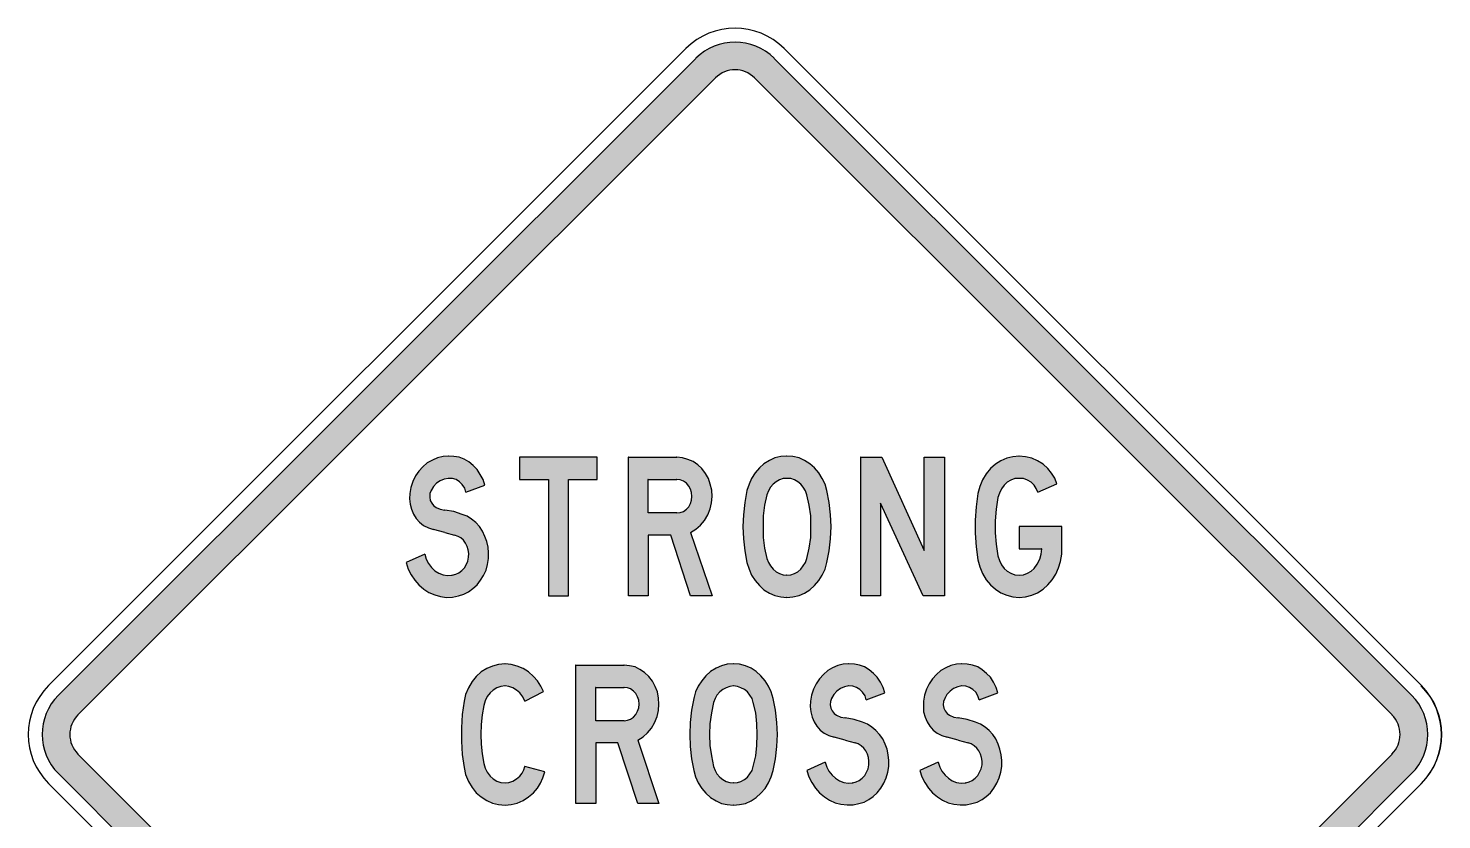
# Model space of a CAD drawing. Extents: x 137 to 341, y 24 to 235.
# Drawn here: x 136.7 to 340.6, y 120.3 to 234.5 of the extents above; entities that cross this region are included whole.
import ezdxf

# ---------------------------------------------------------------- set-up
doc = ezdxf.new("R2010")
doc.units = 0
doc.linetypes.add('CENTERX2', pattern=[101.6, 63.5, -12.7, 12.7, -12.7])
doc.layers.get('0').update_dxf_attribs({"linetype": 'CONTINUOUS'})
for name, color, linetype in [('L25', 1, 'CONTINUOUS'), ('L35', 3, 'CONTINUOUS'), ('T25', 1, 'CONTINUOUS'), ('TBLK25', 1, 'CONTINUOUS')]:
    doc.layers.add(name, color=color, linetype=linetype)

msp = doc.modelspace()

# ---------------------------------------------------------------- hatches: boundary and pattern name
at = {"layer": 'T25', "linetype": 'Continuous'}
h = msp.add_hatch(color=256, dxfattribs=at)
h.paths.add_polyline_path([(202.95, 157.16), (203.08, 158), (203.08, 158.84), (203.04, 159.67), (202.86, 160.46), (202.55, 161.21), (202.2, 161.96), (201.76, 162.62), (201.23, 163.2), (200.61, 163.68), (200, 164.12), (199.29, 164.38), (198.06, 164.78), (196.78, 165), (196.12, 165.13), (195.51, 165.4), (195.15, 165.66), (194.89, 166.01), (194.67, 166.41), (194.63, 166.89), (194.63, 167.38), (194.8, 167.82), (195.15, 168.39), (195.59, 168.88), (196.12, 169.23), (196.7, 169.49), (197.31, 169.58), (197.88, 169.58), (198.41, 169.4), (198.9, 169.1), (199.29, 168.7), (199.65, 168.17), (199.82, 167.6), (202.55, 168.61), (202.29, 169.4), (201.89, 170.15), (201.45, 170.86), (200.88, 171.43), (200.26, 171.96), (199.56, 172.36), (198.85, 172.62), (198.1, 172.75), (197.31, 172.8), (196.52, 172.75), (195.73, 172.53), (194.98, 172.22), (194.23, 171.83), (193.61, 171.25), (193.04, 170.64), (192.56, 169.93), (192.16, 169.14), (191.9, 168.26), (191.72, 167.42), (191.68, 166.63), (191.76, 165.88), (191.98, 165.13), (192.25, 164.43), (192.64, 163.81), (193.13, 163.24), (193.7, 162.8), (194.41, 162.45), (195.15, 162.18), (196.78, 161.79), (198.19, 161.39), (198.68, 161.21), (199.07, 160.99), (199.47, 160.64), (199.78, 160.24), (200, 159.76), (200.13, 159.28), (200.22, 158.75), (200.17, 158.22), (200.09, 157.65), (199.87, 157.12), (199.6, 156.68), (199.25, 156.28), (198.81, 155.97), (198.37, 155.75), (197.84, 155.62), (197.18, 155.58), (196.56, 155.66), (195.9, 155.89), (195.33, 156.24), (194.85, 156.72), (194.41, 157.29), (194.1, 157.91), (193.88, 158.62), (191.19, 157.43), (191.5, 156.5), (191.94, 155.66), (192.47, 154.87), (193.04, 154.21), (193.75, 153.6), (194.49, 153.11), (195.33, 152.76), (196.17, 152.54), (197, 152.41), (197.88, 152.45), (198.77, 152.63), (199.51, 152.85), (200.17, 153.2), (200.84, 153.68), (201.45, 154.21), (201.94, 154.87), (202.38, 155.58), (202.73, 156.33)])
h.paths.add_polyline_path([(214.62, 169.4), (218.76, 169.4), (218.76, 172.62), (207.57, 172.62), (207.57, 169.4), (211.71, 169.4), (211.71, 152.63), (214.62, 152.63)])
h.paths.add_polyline_path([(234.35, 170.29), (233.86, 170.99), (233.25, 171.52), (232.59, 172), (231.84, 172.31), (231.04, 172.53), (230.25, 172.62), (230.21, 172.62), (223.25, 172.62), (223.25, 152.63), (226.11, 152.63), (226.11, 161.39), (229.37, 161.39), (232.23, 152.63), (235.32, 152.63), (232.23, 161.79), (232.98, 162.23), (233.64, 162.84), (234.22, 163.5), (234.7, 164.3), (235.05, 165.18), (235.23, 166.06), (235.32, 166.98), (235.27, 167.86), (235.05, 168.74), (234.79, 169.54)])
h.paths.add_polyline_path([(226.11, 169.4), (230.25, 169.4), (230.74, 169.36), (231.22, 169.18), (231.62, 168.88), (231.97, 168.48), (232.23, 168.04), (232.37, 167.55), (232.41, 166.98), (232.37, 166.45), (232.23, 165.97), (231.97, 165.49), (231.62, 165.13), (231.22, 164.82), (230.74, 164.65), (230.25, 164.6), (226.11, 164.6)], flags=16)
h.paths.add_polyline_path([(252.23, 166.1), (251.87, 167.82), (251.61, 168.74), (251.21, 169.58), (250.73, 170.37), (250.11, 171.08), (249.41, 171.69), (248.66, 172.18), (247.87, 172.53), (246.99, 172.75), (246.11, 172.8), (245.23, 172.75), (244.39, 172.53), (243.6, 172.18), (242.8, 171.69), (242.14, 171.08), (241.53, 170.37), (241, 169.58), (240.65, 168.74), (240.34, 167.82), (240.03, 166.1), (239.85, 164.34), (239.76, 162.62), (239.85, 160.86), (240.03, 159.1), (240.34, 157.43), (240.65, 156.5), (241, 155.62), (241.53, 154.83), (242.14, 154.12), (242.8, 153.51), (243.6, 153.02), (244.39, 152.67), (245.23, 152.49), (246.11, 152.41), (246.99, 152.49), (247.87, 152.67), (248.66, 153.02), (249.41, 153.51), (250.11, 154.12), (250.73, 154.83), (251.21, 155.62), (251.61, 156.5), (251.87, 157.43), (252.23, 159.1), (252.4, 160.86), (252.49, 162.62), (252.4, 164.34)])
h.paths.add_polyline_path([(242.89, 165.71), (243.24, 167.2), (243.46, 167.78), (243.73, 168.3), (244.12, 168.74), (244.56, 169.1), (245.05, 169.36), (245.58, 169.54), (246.11, 169.58), (246.68, 169.54), (247.21, 169.36), (247.69, 169.1), (248.13, 168.74), (248.48, 168.3), (248.79, 167.78), (249.01, 167.2), (249.32, 165.71), (249.54, 164.16), (249.58, 162.62), (249.54, 161.04), (249.32, 159.5), (249.01, 158), (248.79, 157.43), (248.48, 156.94), (248.13, 156.46), (247.69, 156.11), (247.21, 155.84), (246.68, 155.66), (246.11, 155.62), (245.58, 155.66), (245.05, 155.84), (244.56, 156.11), (244.12, 156.46), (243.73, 156.94), (243.46, 157.43), (243.24, 158), (242.89, 159.5), (242.71, 161.04), (242.67, 162.62), (242.71, 164.16)], flags=16)
h.paths.add_polyline_path([(259.8, 172.62), (256.76, 172.62), (256.76, 152.63), (259.63, 152.63), (259.63, 166.01), (265.75, 152.63), (268.83, 152.63), (268.83, 172.62), (265.92, 172.62), (265.92, 159.19)])
h.paths.add_polyline_path([(276.54, 166.81), (276.76, 167.47), (277.06, 168.08), (277.46, 168.61), (277.9, 169.01), (278.43, 169.32), (279, 169.54), (279.62, 169.58), (280.23, 169.54), (280.81, 169.32), (281.34, 169.01), (281.78, 168.61), (282.08, 168.13), (282.3, 167.6), (285.03, 168.79), (284.73, 169.62), (284.29, 170.33), (283.76, 170.99), (283.05, 171.61), (282.26, 172.13), (281.42, 172.49), (280.54, 172.71), (279.62, 172.8), (278.69, 172.71), (277.81, 172.49), (276.98, 172.13), (276.18, 171.61), (275.48, 170.99), (274.86, 170.24), (274.33, 169.36), (273.94, 168.39), (273.67, 167.42), (273.41, 165.49), (273.28, 163.55), (273.28, 161.65), (273.41, 159.72), (273.67, 157.82), (273.94, 156.81), (274.33, 155.84), (274.86, 154.96), (275.48, 154.21), (276.18, 153.6), (276.98, 153.07), (277.81, 152.71), (278.69, 152.49), (279.62, 152.41), (280.54, 152.49), (281.42, 152.71), (282.26, 153.07), (283.05, 153.6), (283.76, 154.21), (284.37, 154.96), (284.9, 155.75), (285.3, 156.68), (285.56, 157.6), (285.74, 158.62), (285.74, 162.62), (279.62, 162.62), (279.62, 159.41), (282.88, 159.41), (282.79, 158.62), (282.57, 157.91), (282.22, 157.21), (281.78, 156.59), (281.34, 156.19), (280.81, 155.89), (280.23, 155.66), (279.62, 155.62), (279, 155.66), (278.43, 155.89), (277.9, 156.19), (277.46, 156.59), (277.06, 157.12), (276.76, 157.73), (276.54, 158.4), (276.27, 160.07), (276.14, 161.74), (276.14, 163.46), (276.27, 165.13)])
h = msp.add_hatch(color=256, dxfattribs=at)
h.paths.add_polyline_path([(202.02, 131.22), (201.98, 132.63), (202.02, 134.04), (202.16, 135.45), (202.42, 136.82), (202.6, 137.48), (202.9, 138.09), (203.3, 138.62), (203.74, 139.02), (204.27, 139.37), (204.84, 139.55), (205.46, 139.64), (206.03, 139.55), (206.6, 139.37), (207.13, 139.02), (207.62, 138.62), (208.01, 138.05), (208.32, 137.43), (211.01, 138.8), (210.61, 139.59), (210.13, 140.34), (209.55, 141), (208.85, 141.66), (208.06, 142.15), (207.22, 142.5), (206.34, 142.72), (205.46, 142.81), (204.53, 142.72), (203.65, 142.5), (202.82, 142.15), (202.02, 141.66), (201.32, 141), (200.7, 140.25), (200.17, 139.37), (199.78, 138.4), (199.56, 137.43), (199.29, 135.5), (199.16, 133.6), (199.16, 131.66), (199.29, 129.73), (199.56, 127.83), (199.78, 126.82), (200.17, 125.85), (200.7, 124.97), (201.32, 124.22), (202.02, 123.61), (202.82, 123.08), (203.65, 122.72), (204.53, 122.5), (205.46, 122.42), (206.34, 122.5), (207.22, 122.72), (208.06, 123.08), (208.85, 123.61), (209.55, 124.22), (210.13, 124.88), (210.57, 125.59), (210.92, 126.38), (211.18, 127.22), (208.32, 128.01), (208.15, 127.52), (207.93, 127.04), (207.62, 126.6), (207.13, 126.2), (206.6, 125.9), (206.03, 125.68), (205.46, 125.63), (204.84, 125.68), (204.27, 125.9), (203.74, 126.2), (203.3, 126.6), (202.9, 127.17), (202.6, 127.75), (202.42, 128.41), (202.16, 129.81)])
h.paths.add_polyline_path([(225.36, 132.28), (226.02, 132.85), (226.6, 133.51), (227.04, 134.31), (227.39, 135.19), (227.61, 136.07), (227.65, 136.99), (227.61, 137.87), (227.43, 138.75), (227.13, 139.55), (226.73, 140.3), (226.2, 141), (225.58, 141.57), (224.92, 142.01), (224.22, 142.37), (223.43, 142.54), (222.63, 142.63), (222.59, 142.63), (215.68, 142.63), (215.68, 122.64), (218.54, 122.64), (218.54, 131.4), (221.75, 131.4), (224.62, 122.64), (227.65, 122.64), (224.62, 131.8)])
h.paths.add_polyline_path([(218.54, 134.61), (218.54, 139.42), (222.63, 139.42), (223.12, 139.37), (223.56, 139.19), (224, 138.89), (224.31, 138.53), (224.57, 138.05), (224.75, 137.57), (224.79, 136.99), (224.75, 136.46), (224.57, 135.98), (224.31, 135.5), (224, 135.14), (223.56, 134.84), (223.12, 134.66), (222.63, 134.61)], flags=16)
h.paths.add_polyline_path([(244.74, 132.63), (244.65, 134.35), (244.48, 136.11), (244.12, 137.83), (243.86, 138.75), (243.46, 139.59), (242.98, 140.38), (242.36, 141.09), (241.7, 141.7), (240.95, 142.19), (240.12, 142.54), (239.28, 142.76), (238.4, 142.81), (237.52, 142.76), (236.68, 142.54), (235.89, 142.19), (235.1, 141.7), (234.44, 141.09), (233.82, 140.38), (233.33, 139.59), (232.94, 138.75), (232.67, 137.83), (232.37, 136.11), (232.15, 134.35), (232.1, 132.63), (232.15, 130.87), (232.37, 129.11), (232.67, 127.44), (232.94, 126.51), (233.33, 125.63), (233.82, 124.84), (234.44, 124.13), (235.1, 123.52), (235.89, 123.03), (236.68, 122.68), (237.52, 122.5), (238.4, 122.42), (239.28, 122.5), (240.12, 122.68), (240.95, 123.03), (241.7, 123.52), (242.36, 124.13), (242.98, 124.84), (243.46, 125.63), (243.86, 126.51), (244.12, 127.44), (244.48, 129.11), (244.65, 130.87)])
h.paths.add_polyline_path([(234.96, 132.63), (235.01, 134.17), (235.23, 135.72), (235.54, 137.21), (235.76, 137.79), (236.02, 138.31), (236.42, 138.75), (236.86, 139.11), (237.34, 139.37), (237.87, 139.55), (238.4, 139.64), (238.97, 139.55), (239.46, 139.37), (239.98, 139.11), (240.42, 138.75), (240.78, 138.31), (241.09, 137.79), (241.26, 137.21), (241.61, 135.72), (241.79, 134.17), (241.83, 132.63), (241.79, 131.05), (241.61, 129.55), (241.26, 128.01), (241.09, 127.44), (240.78, 126.95), (240.42, 126.47), (239.98, 126.12), (239.46, 125.85), (238.97, 125.68), (238.4, 125.63), (237.87, 125.68), (237.34, 125.85), (236.86, 126.12), (236.42, 126.47), (236.02, 126.95), (235.76, 127.44), (235.54, 128.01), (235.23, 129.55), (235.01, 131.05)], flags=16)
h.paths.add_polyline_path([(252.62, 136.02), (252.45, 136.42), (252.36, 136.9), (252.4, 137.39), (252.54, 137.83), (252.89, 138.4), (253.33, 138.89), (253.86, 139.24), (254.43, 139.5), (255.05, 139.64), (255.62, 139.59), (256.15, 139.42), (256.63, 139.11), (257.03, 138.71), (257.38, 138.18), (257.56, 137.61), (260.24, 138.62), (259.98, 139.42), (259.63, 140.16), (259.14, 140.87), (258.61, 141.44), (258, 141.97), (257.29, 142.37), (256.59, 142.63), (255.84, 142.76), (255.05, 142.81), (254.25, 142.76), (253.46, 142.59), (252.71, 142.23), (252.01, 141.84), (251.39, 141.26), (250.82, 140.65), (250.33, 139.94), (249.94, 139.15), (249.67, 138.31), (249.5, 137.43), (249.45, 136.64), (249.54, 135.89), (249.76, 135.14), (250.03, 134.44), (250.42, 133.82), (250.91, 133.25), (251.48, 132.81), (252.18, 132.46), (252.93, 132.24), (254.52, 131.8), (255.97, 131.4), (256.41, 131.27), (256.81, 131), (257.2, 130.65), (257.51, 130.26), (257.73, 129.77), (257.86, 129.29), (257.95, 128.76), (257.91, 128.23), (257.82, 127.66), (257.6, 127.17), (257.34, 126.69), (256.98, 126.29), (256.54, 125.98), (256.1, 125.76), (255.62, 125.63), (254.96, 125.59), (254.3, 125.68), (253.68, 125.94), (253.11, 126.29), (252.62, 126.73), (252.18, 127.3), (251.87, 127.92), (251.65, 128.63), (248.97, 127.44), (249.28, 126.51), (249.72, 125.68), (250.25, 124.88), (250.82, 124.22), (251.52, 123.61), (252.27, 123.12), (253.06, 122.77), (253.9, 122.55), (254.78, 122.46), (255.66, 122.46), (256.5, 122.64), (257.25, 122.86), (257.91, 123.21), (258.57, 123.69), (259.14, 124.22), (259.67, 124.88), (260.11, 125.59), (260.42, 126.38), (260.68, 127.17), (260.81, 128.01), (260.81, 128.85), (260.73, 129.68), (260.55, 130.48), (260.29, 131.22), (259.93, 131.97), (259.49, 132.63), (258.96, 133.21), (258.35, 133.69), (257.73, 134.13), (257.03, 134.39), (255.79, 134.79), (254.52, 135.01), (253.9, 135.14), (253.28, 135.41), (252.93, 135.67)])
h.paths.add_polyline_path([(274.69, 133.69), (274.03, 134.13), (273.32, 134.39), (272.09, 134.79), (270.81, 135.01), (270.19, 135.14), (269.58, 135.41), (269.23, 135.67), (268.92, 136.02), (268.74, 136.42), (268.65, 136.9), (268.7, 137.39), (268.87, 137.83), (269.18, 138.4), (269.67, 138.89), (270.15, 139.24), (270.77, 139.5), (271.34, 139.64), (271.91, 139.59), (272.44, 139.42), (272.92, 139.11), (273.36, 138.71), (273.67, 138.18), (273.85, 137.61), (276.54, 138.62), (276.27, 139.42), (275.92, 140.16), (275.48, 140.87), (274.91, 141.44), (274.29, 141.97), (273.63, 142.37), (272.88, 142.63), (272.13, 142.76), (271.34, 142.81), (270.55, 142.76), (269.75, 142.59), (269.01, 142.23), (268.3, 141.84), (267.68, 141.26), (267.11, 140.65), (266.63, 139.94), (266.23, 139.15), (265.97, 138.31), (265.79, 137.43), (265.79, 136.64), (265.83, 135.89), (266.05, 135.14), (266.32, 134.44), (266.72, 133.82), (267.2, 133.25), (267.77, 132.81), (268.48, 132.46), (269.23, 132.24), (270.81, 131.8), (272.26, 131.4), (272.7, 131.27), (273.14, 131), (273.5, 130.65), (273.81, 130.26), (274.03, 129.77), (274.16, 129.29), (274.25, 128.76), (274.25, 128.23), (274.11, 127.66), (273.89, 127.17), (273.63, 126.69), (273.28, 126.29), (272.84, 125.98), (272.4, 125.76), (271.91, 125.63), (271.25, 125.59), (270.59, 125.68), (269.97, 125.94), (269.4, 126.29), (268.92, 126.73), (268.48, 127.3), (268.17, 127.92), (267.95, 128.63), (265.26, 127.44), (265.57, 126.51), (266.01, 125.68), (266.54, 124.88), (267.11, 124.22), (267.82, 123.61), (268.56, 123.12), (269.36, 122.77), (270.19, 122.55), (271.08, 122.46), (271.96, 122.46), (272.79, 122.64), (273.54, 122.86), (274.25, 123.21), (274.86, 123.69), (275.48, 124.22), (275.96, 124.88), (276.4, 125.59), (276.71, 126.38), (276.98, 127.17), (277.11, 128.01), (277.11, 128.85), (277.02, 129.68), (276.84, 130.48), (276.58, 131.22), (276.23, 131.97), (275.79, 132.63), (275.26, 133.21)])
at = {"layer": 'TBLK25', "linetype": 'CENTERX2'}
h = msp.add_hatch(color=256, dxfattribs=at)
h.paths.add_polyline_path([(333.38, 135.45, -0.198872), (334.55, 132.62), (338.55, 132.62, 0.198872), (336.21, 138.28), (244.28, 230.2, 0.198882), (238.63, 232.55), (238.63, 228.55, -0.198897), (241.46, 227.38)])
h.paths.add_polyline_path([(235.8, 227.38, -0.198928), (238.63, 228.55), (238.63, 232.55, 0.198943), (232.97, 230.2), (141.05, 138.28, 0.198872), (138.7, 132.62), (142.7, 132.62, -0.198872), (143.87, 135.45)])
h.paths.add_polyline_path([(232.97, 35.04, 0.198952), (238.63, 32.7), (238.63, 36.7, -0.198952), (235.8, 37.87), (143.87, 129.79, -0.198952), (142.7, 132.62), (138.7, 132.62, 0.198952), (141.05, 126.97)])
h.paths.add_polyline_path([(241.46, 37.87, -0.198872), (238.63, 36.7), (238.63, 32.7, 0.198872), (244.28, 35.04), (336.21, 126.97, 0.198952), (338.55, 132.62), (334.55, 132.62, -0.198952), (333.38, 129.79)])

# ---------------------------------------------------------------- linework, layer by layer
at = {"color": 1}
for p, q in [((193.61, 171.25), (193.04, 170.64)), ((194.23, 171.83), (193.61, 171.25)), ((194.98, 172.22), (194.23, 171.83)), ((195.73, 172.53), (194.98, 172.22)), ((196.52, 172.75), (195.73, 172.53)), ((197.31, 172.8), (196.52, 172.75)), ((197.31, 172.8), (197.27, 172.8)), ((198.1, 172.75), (197.31, 172.8)), ((198.85, 172.62), (198.1, 172.75)), ((199.56, 172.36), (198.85, 172.62)), ((200.26, 171.96), (199.56, 172.36)), ((200.88, 171.43), (200.26, 171.96)), ((201.45, 170.86), (200.88, 171.43)), ((207.57, 172.62), (207.53, 172.62)), ((207.57, 172.62), (207.57, 169.4)), ((218.76, 172.62), (207.57, 172.62)), ((218.76, 169.4), (218.76, 172.62)), ((223.25, 172.62), (223.21, 172.62)), ((223.25, 172.62), (230.25, 172.62)), ((223.25, 152.63), (223.25, 172.62)), ((230.25, 172.62), (230.21, 172.62)), ((230.25, 172.62), (230.21, 172.62)), ((231.04, 172.53), (230.25, 172.62)), ((231.84, 172.31), (231.04, 172.53)), ((232.59, 172), (231.84, 172.31)), ((233.25, 171.52), (232.59, 172)), ((233.86, 170.99), (233.25, 171.52)), ((242.8, 171.69), (242.14, 171.08)), ((243.6, 172.18), (242.8, 171.69)), ((244.39, 172.53), (243.6, 172.18)), ((245.23, 172.75), (244.39, 172.53)), ((246.11, 172.8), (245.23, 172.75)), ((246.11, 172.8), (246.06, 172.8)), ((246.99, 172.75), (246.11, 172.8)), ((247.87, 172.53), (246.99, 172.75)), ((248.66, 172.18), (247.87, 172.53)), ((249.41, 171.69), (248.66, 172.18)), ((250.11, 171.08), (249.41, 171.69)), ((256.76, 172.62), (256.72, 172.62)), ((256.76, 172.62), (259.8, 172.62)), ((256.76, 152.63), (256.76, 172.62)), ((259.8, 172.62), (265.92, 159.19)), ((265.92, 159.19), (265.92, 172.62)), ((265.92, 172.62), (268.83, 172.62)), ((268.83, 172.62), (268.83, 152.63)), ((276.18, 171.61), (275.48, 170.99)), ((276.98, 172.13), (276.18, 171.61)), ((277.81, 172.49), (276.98, 172.13)), ((278.69, 172.71), (277.81, 172.49)), ((279.62, 172.8), (278.69, 172.71)), ((279.62, 172.8), (279.57, 172.8)), ((280.54, 172.71), (279.62, 172.8)), ((281.42, 172.49), (280.54, 172.71)), ((282.26, 172.13), (281.42, 172.49)), ((283.05, 171.61), (282.26, 172.13)), ((283.76, 170.99), (283.05, 171.61)), ((192.56, 169.93), (192.16, 169.14)), ((193.04, 170.64), (192.56, 169.93)), ((196.12, 169.23), (195.59, 168.88)), ((196.7, 169.49), (196.12, 169.23)), ((197.31, 169.58), (196.7, 169.49)), ((197.31, 169.58), (197.27, 169.58)), ((197.88, 169.58), (197.31, 169.58)), ((198.41, 169.4), (197.88, 169.58)), ((198.9, 169.1), (198.41, 169.4)), ((201.89, 170.15), (201.45, 170.86)), ((202.29, 169.4), (201.89, 170.15)), ((202.55, 168.61), (202.29, 169.4)), ((207.57, 169.4), (211.71, 169.4)), ((211.71, 169.4), (211.71, 152.63)), ((214.62, 152.63), (214.62, 169.4)), ((214.62, 169.4), (218.76, 169.4)), ((226.11, 169.4), (226.07, 169.4)), ((226.11, 169.4), (230.25, 169.4)), ((226.11, 164.6), (226.11, 169.4)), ((230.25, 169.4), (230.21, 169.4)), ((230.25, 169.4), (230.21, 169.4)), ((230.74, 169.36), (230.25, 169.4)), ((231.22, 169.18), (230.74, 169.36)), ((234.35, 170.29), (233.86, 170.99)), ((234.79, 169.54), (234.35, 170.29)), ((235.05, 168.74), (234.79, 169.54)), ((241, 169.58), (240.65, 168.74)), ((241.53, 170.37), (241, 169.58)), ((242.14, 171.08), (241.53, 170.37)), ((245.05, 169.36), (244.56, 169.1)), ((245.58, 169.54), (245.05, 169.36)), ((246.11, 169.58), (245.58, 169.54)), ((246.11, 169.58), (246.06, 169.58)), ((246.68, 169.54), (246.11, 169.58)), ((247.21, 169.36), (246.68, 169.54)), ((247.69, 169.1), (247.21, 169.36)), ((250.73, 170.37), (250.11, 171.08)), ((251.21, 169.58), (250.73, 170.37)), ((251.61, 168.74), (251.21, 169.58)), ((274.33, 169.36), (273.94, 168.39)), ((274.86, 170.24), (274.33, 169.36)), ((275.48, 170.99), (274.86, 170.24)), ((278.43, 169.32), (277.9, 169.01)), ((279, 169.54), (278.43, 169.32)), ((279.62, 169.58), (279, 169.54)), ((279.62, 169.58), (279.57, 169.58)), ((280.23, 169.54), (279.62, 169.58)), ((280.81, 169.32), (280.23, 169.54)), ((281.34, 169.01), (280.81, 169.32)), ((283.76, 170.99), (283.71, 170.99)), ((284.29, 170.33), (283.76, 170.99)), ((284.73, 169.62), (284.29, 170.33)), ((285.03, 168.79), (284.73, 169.62)), ((191.72, 167.42), (191.68, 166.63)), ((191.9, 168.26), (191.72, 167.42)), ((192.16, 169.14), (191.9, 168.26)), ((194.8, 167.82), (194.63, 167.38)), ((194.63, 167.38), (194.63, 166.89)), ((194.8, 167.82), (194.76, 167.82)), ((195.15, 168.39), (194.8, 167.82)), ((195.59, 168.88), (195.15, 168.39)), ((199.29, 168.7), (198.9, 169.1)), ((199.65, 168.17), (199.29, 168.7)), ((199.82, 167.6), (199.65, 168.17)), ((199.82, 167.6), (202.55, 168.61)), ((231.62, 168.88), (231.22, 169.18)), ((231.97, 168.48), (231.62, 168.88)), ((232.23, 168.04), (231.97, 168.48)), ((232.37, 167.55), (232.23, 168.04)), ((232.41, 166.98), (232.37, 167.55)), ((235.27, 167.86), (235.05, 168.74)), ((235.32, 166.98), (235.27, 167.86)), ((240.34, 167.82), (240.03, 166.1)), ((240.34, 167.82), (240.29, 167.82)), ((240.65, 168.74), (240.34, 167.82)), ((243.24, 167.2), (242.89, 165.71)), ((243.24, 167.2), (243.2, 167.2)), ((243.46, 167.78), (243.24, 167.2)), ((243.73, 168.3), (243.46, 167.78)), ((244.12, 168.74), (243.73, 168.3)), ((244.56, 169.1), (244.12, 168.74)), ((248.13, 168.74), (247.69, 169.1)), ((248.48, 168.3), (248.13, 168.74)), ((248.79, 167.78), (248.48, 168.3)), ((249.01, 167.2), (248.79, 167.78)), ((249.01, 167.2), (248.97, 167.2)), ((249.32, 165.71), (249.01, 167.2)), ((251.87, 167.82), (251.61, 168.74)), ((251.87, 167.82), (251.83, 167.82)), ((252.23, 166.1), (251.87, 167.82)), ((273.67, 167.42), (273.41, 165.49)), ((273.94, 168.39), (273.67, 167.42)), ((276.76, 167.47), (276.54, 166.81)), ((277.06, 168.08), (276.76, 167.47)), ((277.46, 168.61), (277.06, 168.08)), ((277.9, 169.01), (277.46, 168.61)), ((281.78, 168.61), (281.34, 169.01)), ((281.78, 168.61), (281.73, 168.61)), ((282.08, 168.13), (281.78, 168.61)), ((282.3, 167.6), (282.08, 168.13)), ((282.3, 167.6), (285.03, 168.79)), ((285.03, 168.79), (284.99, 168.79)), ((191.68, 166.63), (191.76, 165.88)), ((191.76, 165.88), (191.98, 165.13)), ((191.98, 165.13), (192.25, 164.43)), ((194.63, 166.89), (194.67, 166.41)), ((194.67, 166.41), (194.89, 166.01)), ((194.89, 166.01), (195.15, 165.66)), ((195.15, 165.66), (195.51, 165.4)), ((195.51, 165.4), (195.46, 165.4)), ((195.51, 165.4), (196.12, 165.13)), ((196.12, 165.13), (196.78, 165)), ((231.22, 164.82), (231.62, 165.13)), ((231.62, 165.13), (231.97, 165.49)), ((231.97, 165.49), (232.23, 165.97)), ((232.23, 165.97), (232.37, 166.45)), ((232.37, 166.45), (232.41, 166.98)), ((232.41, 166.98), (232.37, 166.98)), ((234.7, 164.3), (235.05, 165.18)), ((235.05, 165.18), (235.23, 166.06)), ((235.23, 166.06), (235.32, 166.98)), ((235.32, 166.98), (235.27, 166.98)), ((240.03, 166.1), (239.85, 164.34)), ((242.89, 165.71), (242.71, 164.16)), ((249.54, 164.16), (249.32, 165.71)), ((252.4, 164.34), (252.23, 166.1)), ((265.75, 152.63), (259.63, 166.01)), ((259.63, 166.01), (259.63, 152.63)), ((273.41, 165.49), (273.28, 163.55)), ((276.27, 165.13), (276.14, 163.46)), ((276.54, 166.81), (276.27, 165.13)), ((192.25, 164.43), (192.64, 163.81)), ((192.64, 163.81), (193.13, 163.24)), ((193.13, 163.24), (193.7, 162.8)), ((196.78, 165), (196.74, 165)), ((196.78, 165), (196.74, 165)), ((198.06, 164.78), (196.78, 165)), ((199.29, 164.38), (198.06, 164.78)), ((200, 164.12), (199.29, 164.38)), ((200.61, 163.68), (200, 164.12)), ((201.23, 163.2), (200.61, 163.68)), ((201.76, 162.62), (201.23, 163.2)), ((230.25, 164.6), (226.11, 164.6)), ((230.25, 164.6), (230.74, 164.65)), ((230.74, 164.65), (231.22, 164.82)), ((233.64, 162.84), (234.22, 163.5)), ((234.22, 163.5), (234.7, 164.3)), ((239.85, 164.34), (239.76, 162.62)), ((242.71, 164.16), (242.67, 162.62)), ((249.58, 162.62), (249.54, 164.16)), ((252.49, 162.62), (252.4, 164.34)), ((273.28, 163.55), (273.28, 161.65)), ((276.14, 163.46), (276.14, 161.74)), ((193.7, 162.8), (194.41, 162.45)), ((194.41, 162.45), (195.15, 162.18)), ((195.15, 162.18), (195.11, 162.18)), ((195.15, 162.18), (195.11, 162.18)), ((196.78, 161.79), (195.15, 162.18)), ((196.78, 161.79), (198.19, 161.39)), ((198.19, 161.39), (198.15, 161.39)), ((198.19, 161.39), (198.15, 161.39)), ((198.68, 161.21), (198.19, 161.39)), ((199.07, 160.99), (198.68, 161.21)), ((202.2, 161.96), (201.76, 162.62)), ((202.55, 161.21), (202.2, 161.96)), ((202.86, 160.46), (202.55, 161.21)), ((229.37, 161.39), (226.11, 161.39)), ((226.11, 161.39), (226.11, 152.63)), ((232.23, 152.63), (229.37, 161.39)), ((232.23, 161.79), (232.98, 162.23)), ((232.23, 161.79), (235.32, 152.63)), ((232.98, 162.23), (233.64, 162.84)), ((239.76, 162.62), (239.85, 160.86)), ((242.67, 162.62), (242.71, 161.04)), ((249.54, 161.04), (249.58, 162.62)), ((252.4, 160.86), (252.49, 162.62)), ((273.28, 161.65), (273.41, 159.72)), ((276.14, 161.74), (276.27, 160.07)), ((285.74, 162.62), (279.62, 162.62)), ((279.62, 162.62), (279.62, 159.41)), ((285.74, 158.62), (285.74, 162.62)), ((199.47, 160.64), (199.07, 160.99)), ((199.78, 160.24), (199.47, 160.64)), ((200, 159.76), (199.78, 160.24)), ((200.13, 159.28), (200, 159.76)), ((200.22, 158.75), (200.13, 159.28)), ((203.04, 159.67), (202.86, 160.46)), ((203.08, 158.84), (203.04, 159.67)), ((239.85, 160.86), (240.03, 159.1)), ((240.03, 159.1), (240.34, 157.43)), ((242.71, 161.04), (242.89, 159.5)), ((242.89, 159.5), (243.24, 158)), ((249.01, 158), (249.32, 159.5)), ((249.32, 159.5), (249.54, 161.04)), ((251.87, 157.43), (252.23, 159.1)), ((252.23, 159.1), (252.4, 160.86)), ((273.41, 159.72), (273.67, 157.82)), ((276.27, 160.07), (276.54, 158.4)), ((279.62, 159.41), (282.88, 159.41)), ((282.79, 158.62), (282.88, 159.41)), ((282.88, 159.41), (282.83, 159.41)), ((282.88, 159.41), (282.83, 159.41)), ((193.88, 158.62), (191.19, 157.43)), ((191.19, 157.43), (191.5, 156.5)), ((193.88, 158.62), (194.1, 157.91)), ((194.1, 157.91), (194.41, 157.29)), ((194.41, 157.29), (194.85, 156.72)), ((199.6, 156.68), (199.87, 157.12)), ((199.87, 157.12), (200.09, 157.65)), ((200.09, 157.65), (200.17, 158.22)), ((200.17, 158.22), (200.13, 158.22)), ((200.17, 158.22), (200.22, 158.75)), ((202.73, 156.33), (202.95, 157.16)), ((202.95, 157.16), (203.08, 158)), ((203.08, 158), (203.08, 158.84)), ((240.34, 157.43), (240.29, 157.43)), ((240.34, 157.43), (240.65, 156.5)), ((243.24, 158), (243.2, 158)), ((243.24, 158), (243.46, 157.43)), ((243.46, 157.43), (243.73, 156.94)), ((248.48, 156.94), (248.79, 157.43)), ((248.79, 157.43), (249.01, 158)), ((249.01, 158), (248.97, 158)), ((251.61, 156.5), (251.87, 157.43)), ((251.87, 157.43), (251.83, 157.43)), ((273.67, 157.82), (273.94, 156.81)), ((276.54, 158.4), (276.76, 157.73)), ((276.76, 157.73), (277.06, 157.12)), ((277.06, 157.12), (277.46, 156.59)), ((281.78, 156.59), (282.22, 157.21)), ((282.22, 157.21), (282.57, 157.91)), ((282.57, 157.91), (282.79, 158.62)), ((285.3, 156.68), (285.56, 157.6)), ((285.56, 157.6), (285.74, 158.62)), ((191.5, 156.5), (191.94, 155.66)), ((191.94, 155.66), (192.47, 154.87)), ((194.85, 156.72), (195.33, 156.24)), ((195.33, 156.24), (195.9, 155.89)), ((195.9, 155.89), (196.56, 155.66)), ((196.56, 155.66), (197.18, 155.58)), ((197.18, 155.58), (197.84, 155.62)), ((197.84, 155.62), (197.8, 155.62)), ((197.84, 155.62), (198.37, 155.75)), ((198.37, 155.75), (198.81, 155.97)), ((198.81, 155.97), (199.25, 156.28)), ((199.25, 156.28), (199.6, 156.68)), ((201.94, 154.87), (202.38, 155.58)), ((202.38, 155.58), (202.73, 156.33)), ((240.65, 156.5), (241, 155.62)), ((241, 155.62), (241.53, 154.83)), ((243.73, 156.94), (244.12, 156.46)), ((244.12, 156.46), (244.56, 156.11)), ((244.56, 156.11), (245.05, 155.84)), ((245.05, 155.84), (245.58, 155.66)), ((245.58, 155.66), (246.11, 155.62)), ((246.11, 155.62), (246.06, 155.62)), ((246.11, 155.62), (246.68, 155.66)), ((246.68, 155.66), (247.21, 155.84)), ((247.21, 155.84), (247.69, 156.11)), ((247.69, 156.11), (248.13, 156.46)), ((248.13, 156.46), (248.48, 156.94)), ((250.73, 154.83), (251.21, 155.62)), ((251.21, 155.62), (251.61, 156.5)), ((273.94, 156.81), (274.33, 155.84)), ((274.33, 155.84), (274.86, 154.96)), ((274.86, 154.96), (275.48, 154.21)), ((277.46, 156.59), (277.9, 156.19)), ((277.9, 156.19), (278.43, 155.89)), ((278.43, 155.89), (279, 155.66)), ((279, 155.66), (279.62, 155.62)), ((279.62, 155.62), (280.23, 155.66)), ((280.23, 155.66), (280.81, 155.89)), ((280.81, 155.89), (281.34, 156.19)), ((281.34, 156.19), (281.78, 156.59)), ((283.76, 154.21), (284.37, 154.96)), ((284.37, 154.96), (284.9, 155.75)), ((284.9, 155.75), (285.3, 156.68)), ((192.47, 154.87), (193.04, 154.21)), ((193.04, 154.21), (193.75, 153.6)), ((193.75, 153.6), (194.49, 153.11)), ((194.49, 153.11), (195.33, 152.76)), ((199.51, 152.85), (200.17, 153.2)), ((200.17, 153.2), (200.84, 153.68)), ((200.84, 153.68), (201.45, 154.21)), ((201.45, 154.21), (201.94, 154.87)), ((241.53, 154.83), (242.14, 154.12)), ((242.14, 154.12), (242.8, 153.51)), ((242.8, 153.51), (243.6, 153.02)), ((243.6, 153.02), (244.39, 152.67)), ((247.87, 152.67), (248.66, 153.02)), ((248.66, 153.02), (249.41, 153.51)), ((249.41, 153.51), (250.11, 154.12)), ((250.11, 154.12), (250.73, 154.83)), ((275.48, 154.21), (276.18, 153.6)), ((276.18, 153.6), (276.98, 153.07)), ((276.98, 153.07), (277.81, 152.71)), ((281.42, 152.71), (282.26, 153.07)), ((282.26, 153.07), (283.05, 153.6)), ((283.05, 153.6), (283.76, 154.21)), ((195.33, 152.76), (196.17, 152.54)), ((196.17, 152.54), (197, 152.41)), ((197, 152.41), (197.88, 152.45)), ((197.88, 152.45), (198.77, 152.63)), ((198.77, 152.63), (199.51, 152.85)), ((211.71, 152.63), (214.62, 152.63)), ((226.11, 152.63), (223.25, 152.63)), ((235.32, 152.63), (232.23, 152.63)), ((244.39, 152.67), (245.23, 152.49)), ((245.23, 152.49), (246.11, 152.41)), ((246.11, 152.41), (246.06, 152.41)), ((246.11, 152.41), (246.99, 152.49)), ((246.99, 152.49), (247.87, 152.67)), ((259.63, 152.63), (256.76, 152.63)), ((268.83, 152.63), (265.75, 152.63)), ((277.81, 152.71), (278.69, 152.49)), ((278.69, 152.49), (279.62, 152.41)), ((279.62, 152.41), (280.54, 152.49)), ((280.54, 152.49), (281.42, 152.71)), ((204.53, 142.72), (203.65, 142.5)), ((205.46, 142.81), (204.53, 142.72)), ((205.46, 142.81), (205.42, 142.81)), ((206.34, 142.72), (205.46, 142.81)), ((207.22, 142.5), (206.34, 142.72)), ((237.52, 142.76), (236.68, 142.54)), ((238.4, 142.81), (237.52, 142.76)), ((238.4, 142.81), (238.36, 142.81)), ((239.28, 142.76), (238.4, 142.81)), ((240.12, 142.54), (239.28, 142.76)), ((254.25, 142.76), (253.46, 142.59)), ((255.05, 142.81), (254.25, 142.76)), ((255.05, 142.81), (255, 142.81)), ((255.84, 142.76), (255.05, 142.81)), ((256.59, 142.63), (255.84, 142.76)), ((270.55, 142.76), (269.75, 142.59)), ((271.34, 142.81), (270.55, 142.76)), ((271.34, 142.81), (271.3, 142.81)), ((272.13, 142.76), (271.34, 142.81)), ((272.88, 142.63), (272.13, 142.76)), ((201.32, 141), (200.7, 140.25)), ((202.02, 141.66), (201.32, 141)), ((202.82, 142.15), (202.02, 141.66)), ((203.65, 142.5), (202.82, 142.15)), ((208.06, 142.15), (207.22, 142.5)), ((208.85, 141.66), (208.06, 142.15)), ((209.55, 141), (208.85, 141.66)), ((209.55, 141), (209.51, 141)), ((210.13, 140.34), (209.55, 141)), ((215.68, 142.63), (215.63, 142.63)), ((215.68, 142.63), (222.63, 142.63)), ((215.68, 122.64), (215.68, 142.63)), ((222.63, 142.63), (222.59, 142.63)), ((222.63, 142.63), (222.59, 142.63)), ((223.43, 142.54), (222.63, 142.63)), ((224.22, 142.37), (223.43, 142.54)), ((224.92, 142.01), (224.22, 142.37)), ((225.58, 141.57), (224.92, 142.01)), ((226.2, 141), (225.58, 141.57)), ((226.73, 140.3), (226.2, 141)), ((234.44, 141.09), (233.82, 140.38)), ((235.1, 141.7), (234.44, 141.09)), ((235.89, 142.19), (235.1, 141.7)), ((236.68, 142.54), (235.89, 142.19)), ((240.95, 142.19), (240.12, 142.54)), ((241.7, 141.7), (240.95, 142.19)), ((242.36, 141.09), (241.7, 141.7)), ((242.98, 140.38), (242.36, 141.09)), ((251.39, 141.26), (250.82, 140.65)), ((252.01, 141.84), (251.39, 141.26)), ((252.71, 142.23), (252.01, 141.84)), ((253.46, 142.59), (252.71, 142.23)), ((257.29, 142.37), (256.59, 142.63)), ((258, 141.97), (257.29, 142.37)), ((258.61, 141.44), (258, 141.97)), ((259.14, 140.87), (258.61, 141.44)), ((259.63, 140.16), (259.14, 140.87)), ((267.68, 141.26), (267.11, 140.65)), ((268.3, 141.84), (267.68, 141.26)), ((269.01, 142.23), (268.3, 141.84)), ((269.75, 142.59), (269.01, 142.23)), ((273.63, 142.37), (272.88, 142.63)), ((274.29, 141.97), (273.63, 142.37)), ((274.91, 141.44), (274.29, 141.97)), ((275.48, 140.87), (274.91, 141.44)), ((275.92, 140.16), (275.48, 140.87)), ((200.17, 139.37), (199.78, 138.4)), ((200.7, 140.25), (200.17, 139.37)), ((203.3, 138.62), (202.9, 138.09)), ((203.74, 139.02), (203.3, 138.62)), ((204.27, 139.37), (203.74, 139.02)), ((204.84, 139.55), (204.27, 139.37)), ((205.46, 139.64), (204.84, 139.55)), ((205.46, 139.64), (205.42, 139.64)), ((206.03, 139.55), (205.46, 139.64)), ((206.6, 139.37), (206.03, 139.55)), ((207.13, 139.02), (206.6, 139.37)), ((207.62, 138.62), (207.13, 139.02)), ((207.62, 138.62), (207.57, 138.62)), ((208.01, 138.05), (207.62, 138.62)), ((208.32, 137.43), (211.01, 138.8)), ((210.61, 139.59), (210.13, 140.34)), ((211.01, 138.8), (210.61, 139.59)), ((211.01, 138.8), (210.96, 138.8)), ((218.54, 139.42), (218.49, 139.42)), ((218.54, 139.42), (222.63, 139.42)), ((218.54, 134.61), (218.54, 139.42)), ((222.63, 139.42), (222.59, 139.42)), ((222.63, 139.42), (222.59, 139.42)), ((223.12, 139.37), (222.63, 139.42)), ((223.56, 139.19), (223.12, 139.37)), ((224, 138.89), (223.56, 139.19)), ((224.31, 138.53), (224, 138.89)), ((227.13, 139.55), (226.73, 140.3)), ((227.43, 138.75), (227.13, 139.55)), ((227.61, 137.87), (227.43, 138.75)), ((232.94, 138.75), (232.67, 137.83)), ((233.33, 139.59), (232.94, 138.75)), ((233.82, 140.38), (233.33, 139.59)), ((236.42, 138.75), (236.02, 138.31)), ((236.86, 139.11), (236.42, 138.75)), ((237.34, 139.37), (236.86, 139.11)), ((237.87, 139.55), (237.34, 139.37)), ((238.4, 139.64), (237.87, 139.55)), ((238.4, 139.64), (238.36, 139.64)), ((238.97, 139.55), (238.4, 139.64)), ((239.46, 139.37), (238.97, 139.55)), ((239.98, 139.11), (239.46, 139.37)), ((240.42, 138.75), (239.98, 139.11)), ((240.78, 138.31), (240.42, 138.75)), ((243.46, 139.59), (242.98, 140.38)), ((243.86, 138.75), (243.46, 139.59)), ((244.12, 137.83), (243.86, 138.75)), ((249.94, 139.15), (249.67, 138.31)), ((250.33, 139.94), (249.94, 139.15)), ((250.82, 140.65), (250.33, 139.94)), ((253.33, 138.89), (252.89, 138.4)), ((253.86, 139.24), (253.33, 138.89)), ((254.43, 139.5), (253.86, 139.24)), ((255.05, 139.64), (254.43, 139.5)), ((255.05, 139.64), (255, 139.64)), ((255.62, 139.59), (255.05, 139.64)), ((256.15, 139.42), (255.62, 139.59)), ((256.63, 139.11), (256.15, 139.42)), ((257.03, 138.71), (256.63, 139.11)), ((257.38, 138.18), (257.03, 138.71)), ((257.56, 137.61), (260.24, 138.62)), ((259.98, 139.42), (259.63, 140.16)), ((260.24, 138.62), (259.98, 139.42)), ((266.23, 139.15), (265.97, 138.31)), ((266.63, 139.94), (266.23, 139.15)), ((267.11, 140.65), (266.63, 139.94)), ((269.67, 138.89), (269.18, 138.4)), ((270.15, 139.24), (269.67, 138.89)), ((270.77, 139.5), (270.15, 139.24)), ((271.34, 139.64), (270.77, 139.5)), ((271.34, 139.64), (271.3, 139.64)), ((271.91, 139.59), (271.34, 139.64)), ((272.44, 139.42), (271.91, 139.59)), ((272.92, 139.11), (272.44, 139.42)), ((273.36, 138.71), (272.92, 139.11)), ((273.67, 138.18), (273.36, 138.71)), ((273.85, 137.61), (276.54, 138.62)), ((276.27, 139.42), (275.92, 140.16)), ((276.54, 138.62), (276.27, 139.42)), ((199.56, 137.43), (199.29, 135.5)), ((199.78, 138.4), (199.56, 137.43)), ((202.42, 136.82), (202.16, 135.45)), ((202.6, 137.48), (202.42, 136.82)), ((202.9, 138.09), (202.6, 137.48)), ((208.32, 137.43), (208.01, 138.05)), ((224.57, 138.05), (224.31, 138.53)), ((224.75, 137.57), (224.57, 138.05)), ((224.79, 136.99), (224.75, 137.57)), ((224.75, 136.46), (224.79, 136.99)), ((224.79, 136.99), (224.75, 136.99)), ((227.65, 136.99), (227.61, 137.87)), ((227.61, 136.07), (227.65, 136.99)), ((227.65, 136.99), (227.61, 136.99)), ((232.67, 137.83), (232.37, 136.11)), ((232.67, 137.83), (232.63, 137.83)), ((235.54, 137.21), (235.23, 135.72)), ((235.54, 137.21), (235.49, 137.21)), ((235.76, 137.79), (235.54, 137.21)), ((236.02, 138.31), (235.76, 137.79)), ((241.09, 137.79), (240.78, 138.31)), ((241.26, 137.21), (241.09, 137.79)), ((241.26, 137.21), (241.22, 137.21)), ((241.61, 135.72), (241.26, 137.21)), ((244.12, 137.83), (244.08, 137.83)), ((244.48, 136.11), (244.12, 137.83)), ((249.5, 137.43), (249.45, 136.64)), ((249.45, 136.64), (249.54, 135.89)), ((249.67, 138.31), (249.5, 137.43)), ((252.4, 137.39), (252.36, 136.9)), ((252.36, 136.9), (252.45, 136.42)), ((252.54, 137.83), (252.4, 137.39)), ((252.54, 137.83), (252.49, 137.83)), ((252.89, 138.4), (252.54, 137.83)), ((257.56, 137.61), (257.38, 138.18)), ((265.97, 138.31), (265.79, 137.43)), ((265.79, 137.43), (265.79, 136.64)), ((265.79, 136.64), (265.83, 135.89)), ((268.7, 137.39), (268.65, 136.9)), ((268.65, 136.9), (268.74, 136.42)), ((268.87, 137.83), (268.7, 137.39)), ((268.87, 137.83), (268.83, 137.83)), ((269.18, 138.4), (268.87, 137.83)), ((273.85, 137.61), (273.67, 138.18)), ((199.29, 135.5), (199.16, 133.6)), ((202.16, 135.45), (202.02, 134.04)), ((222.63, 134.61), (218.54, 134.61)), ((222.63, 134.61), (223.12, 134.66)), ((223.12, 134.66), (223.56, 134.84)), ((223.56, 134.84), (224, 135.14)), ((224, 135.14), (224.31, 135.5)), ((224.31, 135.5), (224.57, 135.98)), ((224.57, 135.98), (224.75, 136.46)), ((227.04, 134.31), (227.39, 135.19)), ((227.39, 135.19), (227.61, 136.07)), ((232.37, 136.11), (232.15, 134.35)), ((235.23, 135.72), (235.01, 134.17)), ((241.79, 134.17), (241.61, 135.72)), ((244.65, 134.35), (244.48, 136.11)), ((249.54, 135.89), (249.76, 135.14)), ((249.76, 135.14), (250.03, 134.44)), ((252.45, 136.42), (252.62, 136.02)), ((252.62, 136.02), (252.93, 135.67)), ((252.93, 135.67), (253.28, 135.41)), ((253.28, 135.41), (253.24, 135.41)), ((253.28, 135.41), (253.9, 135.14)), ((253.9, 135.14), (254.52, 135.01)), ((254.52, 135.01), (254.47, 135.01)), ((254.52, 135.01), (254.47, 135.01)), ((255.79, 134.79), (254.52, 135.01)), ((257.03, 134.39), (255.79, 134.79)), ((265.83, 135.89), (266.05, 135.14)), ((266.05, 135.14), (266.32, 134.44)), ((268.74, 136.42), (268.92, 136.02)), ((268.92, 136.02), (269.23, 135.67)), ((269.23, 135.67), (269.58, 135.41)), ((269.58, 135.41), (269.53, 135.41)), ((269.58, 135.41), (270.19, 135.14)), ((270.19, 135.14), (270.81, 135.01)), ((270.81, 135.01), (270.77, 135.01)), ((270.81, 135.01), (270.77, 135.01)), ((272.09, 134.79), (270.81, 135.01)), ((273.32, 134.39), (272.09, 134.79)), ((199.16, 133.6), (199.16, 131.66)), ((202.02, 134.04), (201.98, 132.63)), ((201.98, 132.63), (202.02, 131.22)), ((225.36, 132.28), (226.02, 132.85)), ((226.02, 132.85), (226.6, 133.51)), ((226.6, 133.51), (227.04, 134.31)), ((232.15, 134.35), (232.1, 132.63)), ((232.1, 132.63), (232.15, 130.87)), ((235.01, 134.17), (234.96, 132.63)), ((234.96, 132.63), (235.01, 131.05)), ((241.83, 132.63), (241.79, 134.17)), ((241.79, 131.05), (241.83, 132.63)), ((244.74, 132.63), (244.65, 134.35)), ((244.65, 130.87), (244.74, 132.63)), ((250.03, 134.44), (250.42, 133.82)), ((250.42, 133.82), (250.91, 133.25)), ((250.91, 133.25), (251.48, 132.81)), ((251.48, 132.81), (252.18, 132.46)), ((257.73, 134.13), (257.03, 134.39)), ((258.35, 133.69), (257.73, 134.13)), ((258.96, 133.21), (258.35, 133.69)), ((259.49, 132.63), (258.96, 133.21)), ((259.93, 131.97), (259.49, 132.63)), ((266.32, 134.44), (266.72, 133.82)), ((266.72, 133.82), (267.2, 133.25)), ((267.2, 133.25), (267.77, 132.81)), ((267.77, 132.81), (268.48, 132.46)), ((274.03, 134.13), (273.32, 134.39)), ((274.69, 133.69), (274.03, 134.13)), ((275.26, 133.21), (274.69, 133.69)), ((275.79, 132.63), (275.26, 133.21)), ((276.23, 131.97), (275.79, 132.63)), ((199.16, 131.66), (199.29, 129.73)), ((202.02, 131.22), (202.16, 129.81)), ((221.75, 131.4), (218.54, 131.4)), ((218.54, 131.4), (218.54, 122.64)), ((224.62, 122.64), (221.75, 131.4)), ((224.62, 131.8), (225.36, 132.28)), ((224.62, 131.8), (227.65, 122.64)), ((232.15, 130.87), (232.37, 129.11)), ((235.01, 131.05), (235.23, 129.55)), ((241.61, 129.55), (241.79, 131.05)), ((244.48, 129.11), (244.65, 130.87)), ((252.18, 132.46), (252.93, 132.24)), ((252.93, 132.24), (252.89, 132.24)), ((252.93, 132.24), (252.89, 132.24)), ((254.52, 131.8), (252.93, 132.24)), ((254.52, 131.8), (255.97, 131.4)), ((255.97, 131.4), (255.93, 131.4)), ((255.97, 131.4), (255.93, 131.4)), ((256.41, 131.27), (255.97, 131.4)), ((256.81, 131), (256.41, 131.27)), ((257.2, 130.65), (256.81, 131)), ((257.51, 130.26), (257.2, 130.65)), ((260.29, 131.22), (259.93, 131.97)), ((260.55, 130.48), (260.29, 131.22)), ((260.73, 129.68), (260.55, 130.48)), ((268.48, 132.46), (269.23, 132.24)), ((269.23, 132.24), (269.18, 132.24)), ((269.23, 132.24), (269.18, 132.24)), ((270.81, 131.8), (269.23, 132.24)), ((270.81, 131.8), (272.26, 131.4)), ((272.26, 131.4), (272.22, 131.4)), ((272.26, 131.4), (272.22, 131.4)), ((272.7, 131.27), (272.26, 131.4)), ((273.14, 131), (272.7, 131.27)), ((273.5, 130.65), (273.14, 131)), ((273.81, 130.26), (273.5, 130.65)), ((276.58, 131.22), (276.23, 131.97)), ((276.84, 130.48), (276.58, 131.22)), ((277.02, 129.68), (276.84, 130.48)), ((199.29, 129.73), (199.56, 127.83)), ((202.16, 129.81), (202.42, 128.41)), ((232.37, 129.11), (232.67, 127.44)), ((235.23, 129.55), (235.54, 128.01)), ((241.26, 128.01), (241.61, 129.55)), ((244.12, 127.44), (244.48, 129.11)), ((251.65, 128.63), (248.97, 127.44)), ((251.65, 128.63), (251.87, 127.92)), ((257.73, 129.77), (257.51, 130.26)), ((257.86, 129.29), (257.73, 129.77)), ((257.95, 128.76), (257.86, 129.29)), ((257.91, 128.23), (257.95, 128.76)), ((260.81, 128.85), (260.73, 129.68)), ((260.81, 128.01), (260.81, 128.85)), ((267.95, 128.63), (265.26, 127.44)), ((267.95, 128.63), (268.17, 127.92)), ((274.03, 129.77), (273.81, 130.26)), ((274.16, 129.29), (274.03, 129.77)), ((274.25, 128.76), (274.16, 129.29)), ((274.25, 128.23), (274.25, 128.76)), ((277.11, 128.85), (277.02, 129.68)), ((277.11, 128.01), (277.11, 128.85)), ((199.56, 127.83), (199.78, 126.82)), ((199.78, 126.82), (200.17, 125.85)), ((202.42, 128.41), (202.6, 127.75)), ((202.6, 127.75), (202.9, 127.17)), ((202.9, 127.17), (203.3, 126.6)), ((203.3, 126.6), (203.74, 126.2)), ((207.13, 126.2), (207.62, 126.6)), ((207.62, 126.6), (207.93, 127.04)), ((207.93, 127.04), (208.15, 127.52)), ((208.15, 127.52), (208.32, 128.01)), ((208.32, 128.01), (208.28, 128.01)), ((208.32, 128.01), (208.28, 128.01)), ((211.18, 127.22), (208.32, 128.01)), ((210.92, 126.38), (211.18, 127.22)), ((232.67, 127.44), (232.63, 127.44)), ((232.67, 127.44), (232.94, 126.51)), ((232.94, 126.51), (233.33, 125.63)), ((235.54, 128.01), (235.49, 128.01)), ((235.54, 128.01), (235.76, 127.44)), ((235.76, 127.44), (236.02, 126.95)), ((236.02, 126.95), (236.42, 126.47)), ((236.42, 126.47), (236.86, 126.12)), ((239.98, 126.12), (240.42, 126.47)), ((240.42, 126.47), (240.78, 126.95)), ((240.78, 126.95), (241.09, 127.44)), ((241.09, 127.44), (241.26, 128.01)), ((241.26, 128.01), (241.22, 128.01)), ((243.46, 125.63), (243.86, 126.51)), ((243.86, 126.51), (244.12, 127.44)), ((244.12, 127.44), (244.08, 127.44)), ((248.97, 127.44), (249.28, 126.51)), ((249.28, 126.51), (249.72, 125.68)), ((251.87, 127.92), (252.18, 127.3)), ((252.18, 127.3), (252.62, 126.73)), ((252.62, 126.73), (253.11, 126.29)), ((256.98, 126.29), (257.34, 126.69)), ((257.34, 126.69), (257.6, 127.17)), ((257.6, 127.17), (257.82, 127.66)), ((257.82, 127.66), (257.91, 128.23)), ((257.91, 128.23), (257.86, 128.23)), ((260.42, 126.38), (260.68, 127.17)), ((260.68, 127.17), (260.81, 128.01)), ((265.26, 127.44), (265.57, 126.51)), ((265.57, 126.51), (266.01, 125.68)), ((268.17, 127.92), (268.48, 127.3)), ((268.48, 127.3), (268.92, 126.73)), ((268.92, 126.73), (269.4, 126.29)), ((273.28, 126.29), (273.63, 126.69)), ((273.63, 126.69), (273.89, 127.17)), ((273.89, 127.17), (274.11, 127.66)), ((274.11, 127.66), (274.25, 128.23)), ((274.25, 128.23), (274.2, 128.23)), ((276.71, 126.38), (276.98, 127.17)), ((276.98, 127.17), (277.11, 128.01)), ((200.17, 125.85), (200.7, 124.97)), ((200.7, 124.97), (201.32, 124.22)), ((203.74, 126.2), (204.27, 125.9)), ((204.27, 125.9), (204.84, 125.68)), ((204.84, 125.68), (205.46, 125.63)), ((205.46, 125.63), (206.03, 125.68)), ((206.03, 125.68), (206.6, 125.9)), ((206.6, 125.9), (207.13, 126.2)), ((209.55, 124.22), (210.13, 124.88)), ((210.13, 124.88), (210.57, 125.59)), ((210.57, 125.59), (210.92, 126.38)), ((233.33, 125.63), (233.82, 124.84)), ((233.82, 124.84), (234.44, 124.13)), ((236.86, 126.12), (237.34, 125.85)), ((237.34, 125.85), (237.87, 125.68)), ((237.87, 125.68), (238.4, 125.63)), ((238.4, 125.63), (238.36, 125.63)), ((238.4, 125.63), (238.97, 125.68)), ((238.97, 125.68), (239.46, 125.85)), ((239.46, 125.85), (239.98, 126.12)), ((242.36, 124.13), (242.98, 124.84)), ((242.98, 124.84), (243.46, 125.63)), ((249.72, 125.68), (250.25, 124.88)), ((250.25, 124.88), (250.82, 124.22)), ((253.11, 126.29), (253.68, 125.94)), ((253.68, 125.94), (254.3, 125.68)), ((254.3, 125.68), (254.96, 125.59)), ((254.96, 125.59), (255.62, 125.63)), ((255.62, 125.63), (255.57, 125.63)), ((255.62, 125.63), (256.1, 125.76)), ((256.1, 125.76), (256.54, 125.98)), ((256.54, 125.98), (256.98, 126.29)), ((259.14, 124.22), (259.67, 124.88)), ((259.67, 124.88), (260.11, 125.59)), ((260.11, 125.59), (260.42, 126.38)), ((266.01, 125.68), (266.54, 124.88)), ((266.54, 124.88), (267.11, 124.22)), ((269.4, 126.29), (269.97, 125.94)), ((269.97, 125.94), (270.59, 125.68)), ((270.59, 125.68), (271.25, 125.59)), ((271.25, 125.59), (271.91, 125.63)), ((271.91, 125.63), (271.87, 125.63)), ((271.91, 125.63), (272.4, 125.76)), ((272.4, 125.76), (272.84, 125.98)), ((272.84, 125.98), (273.28, 126.29)), ((275.48, 124.22), (275.96, 124.88)), ((275.96, 124.88), (276.4, 125.59)), ((276.4, 125.59), (276.71, 126.38)), ((201.32, 124.22), (202.02, 123.61)), ((202.02, 123.61), (202.82, 123.08)), ((202.82, 123.08), (203.65, 122.72)), ((203.65, 122.72), (204.53, 122.5)), ((204.53, 122.5), (205.46, 122.42)), ((205.46, 122.42), (206.34, 122.5)), ((206.34, 122.5), (207.22, 122.72)), ((207.22, 122.72), (208.06, 123.08)), ((208.06, 123.08), (208.85, 123.61)), ((208.85, 123.61), (209.55, 124.22)), ((218.54, 122.64), (215.68, 122.64)), ((227.65, 122.64), (224.62, 122.64)), ((234.44, 124.13), (235.1, 123.52)), ((235.1, 123.52), (235.89, 123.03)), ((235.89, 123.03), (236.68, 122.68)), ((236.68, 122.68), (237.52, 122.5)), ((237.52, 122.5), (238.4, 122.42)), ((238.4, 122.42), (238.36, 122.42)), ((238.4, 122.42), (239.28, 122.5)), ((239.28, 122.5), (240.12, 122.68)), ((240.12, 122.68), (240.95, 123.03)), ((240.95, 123.03), (241.7, 123.52)), ((241.7, 123.52), (242.36, 124.13)), ((250.82, 124.22), (251.52, 123.61)), ((251.52, 123.61), (252.27, 123.12)), ((252.27, 123.12), (253.06, 122.77)), ((253.06, 122.77), (253.9, 122.55)), ((253.9, 122.55), (254.78, 122.46)), ((254.78, 122.46), (255.66, 122.46)), ((255.66, 122.46), (256.5, 122.64)), ((256.5, 122.64), (257.25, 122.86)), ((257.25, 122.86), (257.91, 123.21)), ((257.91, 123.21), (258.57, 123.69)), ((258.57, 123.69), (259.14, 124.22)), ((267.11, 124.22), (267.82, 123.61)), ((267.82, 123.61), (268.56, 123.12)), ((268.56, 123.12), (269.36, 122.77)), ((269.36, 122.77), (270.19, 122.55)), ((270.19, 122.55), (271.08, 122.46)), ((271.08, 122.46), (271.96, 122.46)), ((271.96, 122.46), (272.79, 122.64)), ((272.79, 122.64), (273.54, 122.86)), ((273.54, 122.86), (274.25, 123.21)), ((274.25, 123.21), (274.86, 123.69)), ((274.86, 123.69), (275.48, 124.22))]:
    msp.add_line(p, q, dxfattribs=at)
at = {"layer": 'L25'}
msp.add_arc((330.52, 132.58), 10, 315, 45, dxfattribs=at)
at = {"layer": 'L35'}
for p, q in [((231.56, 231.62), (139.63, 139.69)), ((337.62, 139.69), (245.7, 231.62)), ((139.63, 125.55), (231.56, 33.63)), ((245.7, 33.63), (337.62, 125.55))]:
    msp.add_line(p, q, dxfattribs=at)
for centre, start, end in [((238.63, 224.55), 45, 135), ((146.7, 132.62), 135, 225), ((330.55, 132.62), 315, 45)]:
    msp.add_arc(centre, 10, start, end, dxfattribs=at)
at = {"layer": 'TBLK25', "color": 1}
for p, q in [((232.97, 230.2), (141.05, 138.28)), ((336.21, 138.28), (244.28, 230.2)), ((235.8, 227.38), (143.87, 135.45)), ((333.38, 135.45), (241.46, 227.38)), ((143.87, 129.79), (235.8, 37.87)), ((241.46, 37.87), (333.38, 129.79)), ((141.05, 126.97), (232.97, 35.04)), ((244.28, 35.04), (336.21, 126.97))]:
    msp.add_line(p, q, dxfattribs=at)
for centre, radius, start, end in [((238.63, 224.55), 8, 45, 135), ((238.63, 224.55), 4, 45, 135), ((146.7, 132.62), 8, 135, 225), ((330.55, 132.62), 8, 315, 45), ((146.7, 132.62), 4, 135, 225), ((330.55, 132.62), 4, 315, 45)]:
    msp.add_arc(centre, radius, start, end, dxfattribs=at)

doc.saveas('drawing.dxf')
